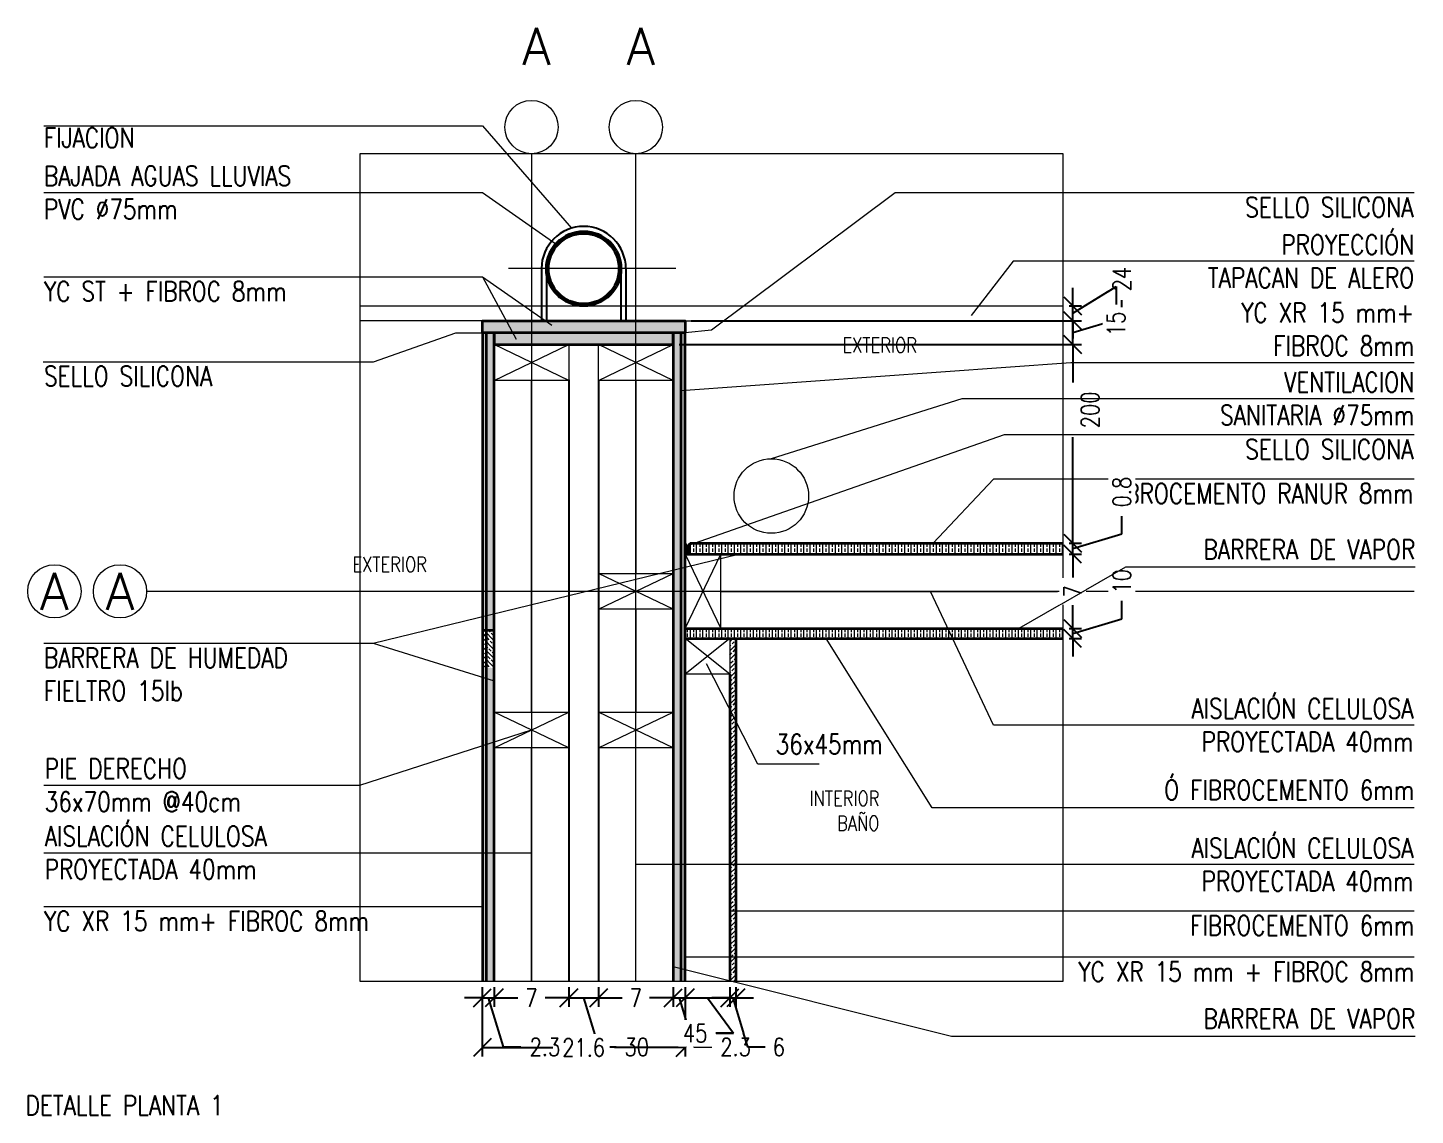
# Model space of a CAD drawing. Header units: metres. Extents: x -2 to 612, y -64 to 156.
# Drawn here: x 501.758 to 503.154, y 3.646 to 4.741 of the extents above; entities that cross this region are included whole.
import ezdxf
from ezdxf.enums import TextEntityAlignment as Align

# ---------------------------------------------------------------- set-up
doc = ezdxf.new("R2010")
doc.units = ezdxf.units.M
doc.header["$LTSCALE"] = 5
doc.header["$MEASUREMENT"] = 0
doc.layers.get('0').update_dxf_attribs({"color": 30})
doc.layers.get('DEFPOINTS').update_dxf_attribs({"color": 210})
doc.layers.add('_AUX', color=210, linetype='Continuous', lineweight=18, plot=False)
for name, color, linetype, lineweight in [('A-ANNO-DIMS', 3, 'Continuous', 18), ('A-ANNO-SYMB', 3, 'Continuous', 18), ('A-ANNO-TEXT', 3, 'Continuous', 18), ('A-DETL-PATT', 8, 'Continuous', 18), ('A-ELEV-IDEN', 3, 'Continuous', 18), ('A-ELEV-MBE2', 4, 'Continuous', 25), ('A-SECT-MCUT', 7, 'Continuous', 35), ('A-WALL-PATT', 8, 'Continuous', 18), ('A-WALL-STUD', 3, 'Continuous', 18)]:
    doc.layers.add(name, color=color, linetype=linetype, lineweight=lineweight)
doc.styles.add('E-ROMANS', font='romans.shx', dxfattribs={"width": 0.8})
doc.dimstyles.new('E-0010_TICK_18', dxfattribs={"dimscale": 0.001, "dimtxt": 18, "dimasz": 18, "dimexe": 9, "dimexo": 6, "dimgap": 9, "dimtad": 0, "dimdec": 0, "dimlfac": 1000, "dimzin": 0, "dimdsep": 46, "dimtxsty": 'E-ROMANS', "dimblk": 'OBLIQUE', "dimcen": 9, "dimclrd": 256, "dimclre": 256, "dimclrt": 256, "dimadec": 0, "dimazin": 0, "dimtfac": 1, "dimtdec": 0, "dimtmove": 1, "dimatfit": 3, "dimldrblk": 'OPEN90', "dimfxl": 1, "dimtfill": 1, "dimtolj": 1, "dimtzin": 0, "dimarcsym": 0})
pattern_1 = [(315, (0, 6.9592956), (-0.00449012806, -0.00449012806), []), (315, (-0.002245, 6.9570505), (-0.00449012806, -0.00449012806), [0.003175, -0.0015875])]
pattern_2 = [(270, (0, 7.0363143), (-0.00635, -4e-19), []), (270, (-0.003175, 7.0363143), (-0.00635, -4e-19), [0.003175, -0.0015875])]

# ---------------------------------------------------------------- blocks, each defined once
blk = doc.blocks.new('_Oblique')
at = {"color": 0, "linetype": 'ByBlock', "lineweight": -2}
blk.add_line((-0.5, -0.5), (0.5, 0.5), dxfattribs=at)
blk = doc.blocks.new('*D1042')
at = {"layer": 'A-ANNO-DIMS', "lineweight": -2, "transparency": 16777216}
for p, q in [((502.8591, 4.1461), (502.8591, 4.1641)), ((502.8096, 4.1363), (502.8096, 4.1543)), ((502.806, 4.1363), (502.8186, 4.1363)), ((502.8096, 4.1313), (502.8591, 4.1461)), ((502.8096, 4.1263), (502.8096, 4.1363)), ((502.8096, 4.1263), (502.8096, 4.1363)), ((502.806, 4.1263), (502.8186, 4.1263)), ((502.8096, 4.1263), (502.8096, 4.1083))]:
    blk.add_line(p, q, dxfattribs=at)
at = {"layer": 'DEFPOINTS', "color": 0, "transparency": 16777216}
for p in [(502.8, 4.1363), (502.8096, 4.1363), (502.8, 4.1263)]:
    blk.add_point(p, dxfattribs=at)
at = {"layer": 'A-ANNO-DIMS', "lineweight": -2, "transparency": 16777216, "xscale": 0.018, "yscale": 0.018, "zscale": 0.018}
for p, rotation in [((502.8096, 4.1363), 270), ((502.8096, 4.1263), 90)]:
    blk.add_blockref('_Oblique', p, dxfattribs=dict(at, rotation=rotation))
at = {"layer": 'A-ANNO-DIMS', "transparency": 16777216, "insert": (502.8591, 4.1838), "char_height": 0.018, "attachment_point": 5, "rotation": 90, "style": 'E-ROMANS', "bg_fill": 3, "box_fill_scale": 1.25, "bg_fill_color": 256, "bg_fill_true_color": 13158600, "bg_fill_transparency": 0}
blk.add_mtext('\\A1;10', dxfattribs=at)
blk = doc.blocks.new('_Open90')
at = {"color": 0, "linetype": 'ByBlock', "lineweight": -2}
for p, q in [((0, 0), (-1, 0)), ((-0.5, 0.5), (0, 0)), ((0, 0), (-0.5, -0.5))]:
    blk.add_line(p, q, dxfattribs=at)
blk = doc.blocks.new('*D1043')
at = {"layer": 'A-ANNO-DIMS', "lineweight": -2, "transparency": 16777216}
for p, q in [((502.806, 4.2113), (502.8186, 4.2113)), ((502.8096, 4.2113), (502.8096, 4.1876)), ((502.8096, 4.1363), (502.8096, 4.16)), ((502.806, 4.1363), (502.8186, 4.1363))]:
    blk.add_line(p, q, dxfattribs=at)
at = {"layer": 'DEFPOINTS', "color": 0, "transparency": 16777216}
for p in [(502.8, 4.2113), (502.8096, 4.2113), (502.8, 4.1363)]:
    blk.add_point(p, dxfattribs=at)
at = {"layer": 'A-ANNO-DIMS', "lineweight": -2, "transparency": 16777216, "xscale": 0.018, "yscale": 0.018, "zscale": 0.018}
for p, rotation in [((502.8096, 4.2113), 90), ((502.8096, 4.1363), 270)]:
    blk.add_blockref('_Oblique', p, dxfattribs=dict(at, rotation=rotation))
at = {"layer": 'A-ANNO-DIMS', "transparency": 16777216, "insert": (502.8096, 4.1738), "char_height": 0.018, "attachment_point": 5, "rotation": 90, "style": 'E-ROMANS', "bg_fill": 3, "box_fill_scale": 1.25, "bg_fill_color": 256, "bg_fill_true_color": 13158600, "bg_fill_transparency": 0}
blk.add_mtext('\\A1;7', dxfattribs=at)
blk = doc.blocks.new('*D1044')
at = {"layer": 'A-ANNO-DIMS', "lineweight": -2, "transparency": 16777216}
for p, q in [((502.8591, 4.2316), (502.8591, 4.2496)), ((502.8096, 4.2223), (502.8096, 4.2403)), ((502.806, 4.2223), (502.8186, 4.2223)), ((502.8096, 4.2168), (502.8591, 4.2316)), ((502.8096, 4.2113), (502.8096, 4.2223)), ((502.8096, 4.2113), (502.8096, 4.2223)), ((502.806, 4.2113), (502.8186, 4.2113)), ((502.8096, 4.2113), (502.8096, 4.1933))]:
    blk.add_line(p, q, dxfattribs=at)
at = {"layer": 'DEFPOINTS', "color": 0, "transparency": 16777216}
for p in [(502.8, 4.2223), (502.8096, 4.2223), (502.8, 4.2113)]:
    blk.add_point(p, dxfattribs=at)
at = {"layer": 'A-ANNO-DIMS', "lineweight": -2, "transparency": 16777216, "xscale": 0.018, "yscale": 0.018, "zscale": 0.018}
for p, rotation in [((502.8096, 4.2223), 270), ((502.8096, 4.2113), 90)]:
    blk.add_blockref('_Oblique', p, dxfattribs=dict(at, rotation=rotation))
at = {"layer": 'A-ANNO-DIMS', "transparency": 16777216, "insert": (502.8591, 4.2737), "char_height": 0.018, "attachment_point": 5, "rotation": 90, "style": 'E-ROMANS', "bg_fill": 3, "box_fill_scale": 1.25, "bg_fill_color": 256, "bg_fill_true_color": 13158600, "bg_fill_transparency": 0}
blk.add_mtext('\\A1;0.8', dxfattribs=at)
blk = doc.blocks.new('*D1045')
at = {"layer": 'A-ANNO-DIMS', "lineweight": -2, "transparency": 16777216}
for p, q in [((502.4134, 4.4223), (502.8186, 4.4223)), ((502.8096, 4.4223), (502.8096, 4.3841)), ((502.8096, 4.2223), (502.8096, 4.329)), ((502.806, 4.2223), (502.8186, 4.2223))]:
    blk.add_line(p, q, dxfattribs=at)
at = {"layer": 'DEFPOINTS', "color": 0, "transparency": 16777216}
for p in [(502.4074, 4.4223), (502.8096, 4.4223), (502.8, 4.2223)]:
    blk.add_point(p, dxfattribs=at)
at = {"layer": 'A-ANNO-DIMS', "lineweight": -2, "transparency": 16777216, "xscale": 0.018, "yscale": 0.018, "zscale": 0.018}
for p, rotation in [((502.8096, 4.4223), 90), ((502.8096, 4.2223), 270)]:
    blk.add_blockref('_Oblique', p, dxfattribs=dict(at, rotation=rotation))
at = {"layer": 'A-ANNO-DIMS', "transparency": 16777216, "insert": (502.8271, 4.3565), "char_height": 0.018, "attachment_point": 5, "rotation": 90, "style": 'E-ROMANS', "bg_fill": 3, "box_fill_scale": 1.25, "bg_fill_color": 256, "bg_fill_true_color": 13158600, "bg_fill_transparency": 0}
blk.add_mtext('\\A1;200', dxfattribs=at)
blk = doc.blocks.new('*D66')
at = {"layer": 'A-ANNO-DIMS', "lineweight": -2, "transparency": 16777216}
for p, q in [((502.8591, 4.4491), (502.8591, 4.4671)), ((502.4254, 4.4463), (502.8186, 4.4463)), ((502.8096, 4.4343), (502.8591, 4.4491)), ((502.8096, 4.4223), (502.8096, 4.4463)), ((502.4134, 4.4223), (502.8186, 4.4223))]:
    blk.add_line(p, q, dxfattribs=at)
at = {"layer": 'DEFPOINTS', "color": 0, "transparency": 16777216}
for p in [(502.4194, 4.4463), (502.8096, 4.4463), (502.4074, 4.4223)]:
    blk.add_point(p, dxfattribs=at)
at = {"layer": 'A-ANNO-DIMS', "lineweight": -2, "transparency": 16777216, "xscale": 0.018, "yscale": 0.018, "zscale": 0.018}
for p, rotation in [((502.8096, 4.4463), 90), ((502.8096, 4.4223), 270)]:
    blk.add_blockref('_Oblique', p, dxfattribs=dict(at, rotation=rotation))
at = {"layer": 'A-ANNO-DIMS', "transparency": 16777216, "insert": (502.8591, 4.4881), "char_height": 0.018, "attachment_point": 5, "rotation": 90, "style": 'E-ROMANS', "bg_fill": 3, "box_fill_scale": 1.25, "bg_fill_color": 256, "bg_fill_true_color": 13158600, "bg_fill_transparency": 0}
blk.add_mtext('\\A1;24', dxfattribs=at)
blk = doc.blocks.new('*D1046')
at = {"layer": 'A-ANNO-DIMS', "lineweight": -2, "transparency": 16777216}
for p, q in [((502.8096, 4.4538), (502.8533, 4.4808)), ((502.8096, 4.4613), (502.8096, 4.4793)), ((502.8533, 4.4808), (502.8533, 4.4628)), ((502.806, 4.4613), (502.8186, 4.4613)), ((502.8096, 4.4463), (502.8096, 4.4613)), ((502.8096, 4.4463), (502.8096, 4.4613)), ((502.4254, 4.4463), (502.8186, 4.4463)), ((502.8096, 4.4463), (502.8096, 4.4283))]:
    blk.add_line(p, q, dxfattribs=at)
at = {"layer": 'DEFPOINTS', "color": 0, "transparency": 16777216}
for p in [(502.8, 4.4613), (502.8096, 4.4613), (502.4194, 4.4463)]:
    blk.add_point(p, dxfattribs=at)
at = {"layer": 'A-ANNO-DIMS', "lineweight": -2, "transparency": 16777216, "xscale": 0.018, "yscale": 0.018, "zscale": 0.018}
for p, rotation in [((502.8096, 4.4613), 270), ((502.8096, 4.4463), 90)]:
    blk.add_blockref('_Oblique', p, dxfattribs=dict(at, rotation=rotation))
at = {"layer": 'A-ANNO-DIMS', "transparency": 16777216, "insert": (502.8533, 4.4431), "char_height": 0.018, "attachment_point": 5, "rotation": 90, "style": 'E-ROMANS', "bg_fill": 3, "box_fill_scale": 1.25, "bg_fill_color": 256, "bg_fill_true_color": 13158600, "bg_fill_transparency": 0}
blk.add_mtext('\\A1;15', dxfattribs=at)
blk = doc.blocks.new('*D67')
at = {"layer": 'A-ANNO-DIMS', "lineweight": -2, "transparency": 16777216}
for p, q in [((502.2153, 3.7752), (502.2153, 3.7555)), ((502.2273, 3.7752), (502.2273, 3.7555)), ((502.2153, 3.7645), (502.1973, 3.7645)), ((502.2153, 3.7645), (502.2273, 3.7645)), ((502.2153, 3.7645), (502.2273, 3.7645)), ((502.2213, 3.7645), (502.2362, 3.715)), ((502.2273, 3.7645), (502.2453, 3.7645)), ((502.2362, 3.715), (502.2542, 3.715))]:
    blk.add_line(p, q, dxfattribs=at)
at = {"layer": 'DEFPOINTS', "color": 0, "transparency": 16777216}
for p in [(502.2153, 3.7812), (502.2273, 3.7812), (502.2273, 3.7645)]:
    blk.add_point(p, dxfattribs=at)
at = {"layer": 'A-ANNO-DIMS', "lineweight": -2, "transparency": 16777216, "xscale": 0.018, "yscale": 0.018, "zscale": 0.018}
blk.add_blockref('_Oblique', (502.2153, 3.7645), dxfattribs=at)
at = {"layer": 'A-ANNO-DIMS', "lineweight": -2, "transparency": 16777216, "xscale": 0.018, "yscale": 0.018, "zscale": 0.018, "rotation": 180}
blk.add_blockref('_Oblique', (502.2273, 3.7645), dxfattribs=at)
at = {"layer": 'A-ANNO-DIMS', "transparency": 16777216, "insert": (502.2783, 3.715), "char_height": 0.018, "attachment_point": 5, "style": 'E-ROMANS', "bg_fill": 3, "box_fill_scale": 1.25, "bg_fill_color": 256, "bg_fill_true_color": 13158600, "bg_fill_transparency": 0}
blk.add_mtext('\\A1;2.3', dxfattribs=at)
blk = doc.blocks.new('*D1047')
at = {"layer": 'A-ANNO-DIMS', "lineweight": -2, "transparency": 16777216}
for p, q in [((502.2273, 3.7752), (502.2273, 3.7555)), ((502.3023, 3.7752), (502.3023, 3.7555)), ((502.2273, 3.7645), (502.251, 3.7645)), ((502.3023, 3.7645), (502.2786, 3.7645))]:
    blk.add_line(p, q, dxfattribs=at)
at = {"layer": 'DEFPOINTS', "color": 0, "transparency": 16777216}
for p in [(502.2273, 3.7812), (502.3023, 3.7812), (502.3023, 3.7645)]:
    blk.add_point(p, dxfattribs=at)
at = {"layer": 'A-ANNO-DIMS', "lineweight": -2, "transparency": 16777216, "xscale": 0.018, "yscale": 0.018, "zscale": 0.018, "rotation": 180}
blk.add_blockref('_Oblique', (502.2273, 3.7645), dxfattribs=at)
at = {"layer": 'A-ANNO-DIMS', "lineweight": -2, "transparency": 16777216, "xscale": 0.018, "yscale": 0.018, "zscale": 0.018}
blk.add_blockref('_Oblique', (502.3023, 3.7645), dxfattribs=at)
at = {"layer": 'A-ANNO-DIMS', "transparency": 16777216, "insert": (502.2648, 3.7645), "char_height": 0.018, "attachment_point": 5, "style": 'E-ROMANS', "bg_fill": 3, "box_fill_scale": 1.25, "bg_fill_color": 256, "bg_fill_true_color": 13158600, "bg_fill_transparency": 0}
blk.add_mtext('\\A1;7', dxfattribs=at)
blk = doc.blocks.new('*D1048')
at = {"layer": 'A-ANNO-DIMS', "lineweight": -2, "transparency": 16777216}
for p, q in [((502.3023, 3.7752), (502.3023, 3.7555)), ((502.3324, 3.7752), (502.3324, 3.7555)), ((502.3023, 3.7645), (502.3324, 3.7645)), ((502.3173, 3.7645), (502.3322, 3.715)), ((502.3322, 3.715), (502.3502, 3.715))]:
    blk.add_line(p, q, dxfattribs=at)
at = {"layer": 'DEFPOINTS', "color": 0, "transparency": 16777216}
for p in [(502.3023, 3.7812), (502.3324, 3.7812), (502.3324, 3.7645)]:
    blk.add_point(p, dxfattribs=at)
at = {"layer": 'A-ANNO-DIMS', "lineweight": -2, "transparency": 16777216, "xscale": 0.018, "yscale": 0.018, "zscale": 0.018, "rotation": 180}
blk.add_blockref('_Oblique', (502.3023, 3.7645), dxfattribs=at)
at = {"layer": 'A-ANNO-DIMS', "lineweight": -2, "transparency": 16777216, "xscale": 0.018, "yscale": 0.018, "zscale": 0.018}
blk.add_blockref('_Oblique', (502.3324, 3.7645), dxfattribs=at)
at = {"layer": 'A-ANNO-DIMS', "transparency": 16777216, "insert": (502.3708, 3.715), "char_height": 0.018, "attachment_point": 5, "style": 'E-ROMANS', "bg_fill": 3, "box_fill_scale": 1.25, "bg_fill_color": 256, "bg_fill_true_color": 13158600, "bg_fill_transparency": 0}
blk.add_mtext('\\A1;30', dxfattribs=at)
blk = doc.blocks.new('*D68')
at = {"layer": 'A-ANNO-DIMS', "lineweight": -2, "transparency": 16777216}
for p, q in [((502.3324, 3.7752), (502.3324, 3.7555)), ((502.4074, 3.7752), (502.4074, 3.7555)), ((502.3324, 3.7645), (502.3561, 3.7645)), ((502.4074, 3.7645), (502.3837, 3.7645))]:
    blk.add_line(p, q, dxfattribs=at)
at = {"layer": 'DEFPOINTS', "color": 0, "transparency": 16777216}
for p in [(502.3324, 3.7812), (502.4074, 3.7812), (502.4074, 3.7645)]:
    blk.add_point(p, dxfattribs=at)
at = {"layer": 'A-ANNO-DIMS', "lineweight": -2, "transparency": 16777216, "xscale": 0.018, "yscale": 0.018, "zscale": 0.018, "rotation": 180}
blk.add_blockref('_Oblique', (502.3324, 3.7645), dxfattribs=at)
at = {"layer": 'A-ANNO-DIMS', "lineweight": -2, "transparency": 16777216, "xscale": 0.018, "yscale": 0.018, "zscale": 0.018}
blk.add_blockref('_Oblique', (502.4074, 3.7645), dxfattribs=at)
at = {"layer": 'A-ANNO-DIMS', "transparency": 16777216, "insert": (502.3699, 3.7645), "char_height": 0.018, "attachment_point": 5, "style": 'E-ROMANS', "bg_fill": 3, "box_fill_scale": 1.25, "bg_fill_color": 256, "bg_fill_true_color": 13158600, "bg_fill_transparency": 0}
blk.add_mtext('\\A1;7', dxfattribs=at)
blk = doc.blocks.new('*D69')
at = {"layer": 'A-ANNO-DIMS', "lineweight": -2, "transparency": 16777216}
for p, q in [((502.4074, 3.7752), (502.4074, 3.7555)), ((502.4194, 3.7752), (502.4194, 3.7555)), ((502.4074, 3.7645), (502.3894, 3.7645)), ((502.4074, 3.7645), (502.4194, 3.7645)), ((502.4074, 3.7645), (502.4194, 3.7645)), ((502.4134, 3.7645), (502.4282, 3.715)), ((502.4194, 3.7645), (502.4374, 3.7645)), ((502.4282, 3.715), (502.4462, 3.715))]:
    blk.add_line(p, q, dxfattribs=at)
at = {"layer": 'DEFPOINTS', "color": 0, "transparency": 16777216}
for p in [(502.4074, 3.7812), (502.4194, 3.7812), (502.4194, 3.7645)]:
    blk.add_point(p, dxfattribs=at)
at = {"layer": 'A-ANNO-DIMS', "lineweight": -2, "transparency": 16777216, "xscale": 0.018, "yscale": 0.018, "zscale": 0.018}
blk.add_blockref('_Oblique', (502.4074, 3.7645), dxfattribs=at)
at = {"layer": 'A-ANNO-DIMS', "lineweight": -2, "transparency": 16777216, "xscale": 0.018, "yscale": 0.018, "zscale": 0.018, "rotation": 180}
blk.add_blockref('_Oblique', (502.4194, 3.7645), dxfattribs=at)
at = {"layer": 'A-ANNO-DIMS', "transparency": 16777216, "insert": (502.4703, 3.715), "char_height": 0.018, "attachment_point": 5, "style": 'E-ROMANS', "bg_fill": 3, "box_fill_scale": 1.25, "bg_fill_color": 256, "bg_fill_true_color": 13158600, "bg_fill_transparency": 0}
blk.add_mtext('\\A1;2.3', dxfattribs=at)
blk = doc.blocks.new('*D70')
at = {"layer": 'A-ANNO-DIMS', "lineweight": -2, "transparency": 16777216}
for p, q in [((502.2153, 3.7752), (502.2153, 3.7054)), ((502.4194, 3.7752), (502.4194, 3.7054)), ((502.2153, 3.7144), (502.2864, 3.7144)), ((502.4194, 3.7144), (502.3483, 3.7144))]:
    blk.add_line(p, q, dxfattribs=at)
at = {"layer": 'DEFPOINTS', "color": 0, "transparency": 16777216}
for p in [(502.2153, 3.7812), (502.4194, 3.7812), (502.4194, 3.7144)]:
    blk.add_point(p, dxfattribs=at)
at = {"layer": 'A-ANNO-DIMS', "lineweight": -2, "transparency": 16777216, "xscale": 0.018, "yscale": 0.018, "zscale": 0.018, "rotation": 180}
blk.add_blockref('_Oblique', (502.2153, 3.7144), dxfattribs=at)
at = {"layer": 'A-ANNO-DIMS', "lineweight": -2, "transparency": 16777216, "xscale": 0.018, "yscale": 0.018, "zscale": 0.018}
blk.add_blockref('_Oblique', (502.4194, 3.7144), dxfattribs=at)
at = {"layer": 'A-ANNO-DIMS', "transparency": 16777216, "insert": (502.3173, 3.7144), "char_height": 0.018, "attachment_point": 5, "style": 'E-ROMANS', "bg_fill": 3, "box_fill_scale": 1.25, "bg_fill_color": 256, "bg_fill_true_color": 13158600, "bg_fill_transparency": 0}
blk.add_mtext('\\A1;21.6', dxfattribs=at)
blk = doc.blocks.new('*D71')
at = {"layer": 'A-ANNO-DIMS', "lineweight": -2, "transparency": 16777216}
for p, q in [((502.4194, 3.7752), (502.4194, 3.7555)), ((502.4644, 3.7752), (502.4644, 3.7555)), ((502.4194, 3.7645), (502.4644, 3.7645)), ((502.4419, 3.7645), (502.4682, 3.7288)), ((502.4682, 3.7288), (502.4502, 3.7288))]:
    blk.add_line(p, q, dxfattribs=at)
at = {"layer": 'DEFPOINTS', "color": 0, "transparency": 16777216}
for p in [(502.4194, 3.7812), (502.4644, 3.7812), (502.4644, 3.7645)]:
    blk.add_point(p, dxfattribs=at)
at = {"layer": 'A-ANNO-DIMS', "lineweight": -2, "transparency": 16777216, "xscale": 0.018, "yscale": 0.018, "zscale": 0.018, "rotation": 180}
blk.add_blockref('_Oblique', (502.4194, 3.7645), dxfattribs=at)
at = {"layer": 'A-ANNO-DIMS', "lineweight": -2, "transparency": 16777216, "xscale": 0.018, "yscale": 0.018, "zscale": 0.018}
blk.add_blockref('_Oblique', (502.4644, 3.7645), dxfattribs=at)
at = {"layer": 'A-ANNO-DIMS', "transparency": 16777216, "insert": (502.4296, 3.7288), "char_height": 0.018, "attachment_point": 5, "style": 'E-ROMANS', "bg_fill": 3, "box_fill_scale": 1.25, "bg_fill_color": 256, "bg_fill_true_color": 13158600, "bg_fill_transparency": 0}
blk.add_mtext('\\A1;45', dxfattribs=at)
blk = doc.blocks.new('*D72')
at = {"layer": 'A-ANNO-DIMS', "lineweight": -2, "transparency": 16777216}
for p, q in [((502.4644, 3.7752), (502.4644, 3.7555)), ((502.4704, 3.7752), (502.4704, 3.7555)), ((502.4644, 3.7645), (502.4464, 3.7645)), ((502.4644, 3.7645), (502.4704, 3.7645)), ((502.4644, 3.7645), (502.4704, 3.7645)), ((502.4674, 3.7645), (502.4822, 3.715)), ((502.4704, 3.7645), (502.4884, 3.7645)), ((502.4822, 3.715), (502.5002, 3.715))]:
    blk.add_line(p, q, dxfattribs=at)
at = {"layer": 'DEFPOINTS', "color": 0, "transparency": 16777216}
for p in [(502.4644, 3.7812), (502.4704, 3.7812), (502.4704, 3.7645)]:
    blk.add_point(p, dxfattribs=at)
at = {"layer": 'A-ANNO-DIMS', "lineweight": -2, "transparency": 16777216, "xscale": 0.018, "yscale": 0.018, "zscale": 0.018}
blk.add_blockref('_Oblique', (502.4644, 3.7645), dxfattribs=at)
at = {"layer": 'A-ANNO-DIMS', "lineweight": -2, "transparency": 16777216, "xscale": 0.018, "yscale": 0.018, "zscale": 0.018, "rotation": 180}
blk.add_blockref('_Oblique', (502.4704, 3.7645), dxfattribs=at)
at = {"layer": 'A-ANNO-DIMS', "transparency": 16777216, "insert": (502.5137, 3.715), "char_height": 0.018, "attachment_point": 5, "style": 'E-ROMANS', "bg_fill": 3, "box_fill_scale": 1.25, "bg_fill_color": 256, "bg_fill_true_color": 13158600, "bg_fill_transparency": 0}
blk.add_mtext('\\A1;6', dxfattribs=at)

msp = doc.modelspace()

# ---------------------------------------------------------------- hatches: boundary and pattern name
at = {"layer": 'A-DETL-PATT'}
h = msp.add_hatch(dxfattribs=at)
h.set_pattern_fill('BRASS', color=256, scale=0.001, angle=45, style=0)
h.set_pattern_definition(pattern_1)
h.paths.add_polyline_path([(502.41935, 3.78117), (502.40735, 3.78117), (502.40735, 4.09676), (502.41935, 4.09676)])
h.paths.add_polyline_path([(502.41935, 4.09676), (502.40735, 4.09676), (502.40735, 4.37226), (502.40735, 4.37226), (502.40735, 4.42226), (502.40735, 4.43426), (502.41935, 4.43426)])
h.paths.add_polyline_path([(502.40735, 4.42226), (502.36985, 4.42226), (502.36985, 4.43426), (502.40735, 4.43426)])
h.paths.add_polyline_path([(502.36985, 4.42226), (502.26481, 4.42226), (502.26481, 4.43426), (502.36985, 4.43426)])
h.paths.add_polyline_path([(502.26481, 4.42226), (502.22731, 4.42226), (502.22731, 4.43426), (502.26481, 4.43426)])
h.paths.add_polyline_path([(502.26481, 4.43426), (502.22731, 4.43426), (502.21531, 4.43426), (502.21531, 4.44626), (502.26481, 4.44626)])
h.paths.add_polyline_path([(502.36985, 4.43426), (502.26481, 4.43426), (502.26481, 4.44626), (502.36985, 4.44626)])
h.paths.add_polyline_path([(502.41935, 4.43426), (502.40735, 4.43426), (502.36985, 4.43426), (502.36985, 4.44626), (502.41935, 4.44626)])
h.paths.add_polyline_path([(502.22731, 4.13426), (502.21531, 4.13426), (502.21531, 4.43426), (502.22731, 4.43426), (502.22731, 4.42226), (502.22731, 4.37226), (502.22731, 4.37226)])
h.paths.add_polyline_path([(502.22731, 3.78117), (502.21531, 3.78117), (502.21531, 4.09676), (502.22731, 4.09676)])
msp.add_hatch(color=256, dxfattribs=at).paths.add_polyline_path([(502.42435, 4.21128), (502.41935, 4.21128), (502.41935, 4.22228, 1), (502.42435, 4.22228)])
h = msp.add_hatch(dxfattribs=at)
h.set_pattern_fill('BRASS', color=256, scale=0.001, angle=90, style=0)
h.set_pattern_definition(pattern_2)
h.paths.add_polyline_path([(502.79996, 4.21128), (502.42435, 4.21128), (502.42435, 4.22228), (502.79996, 4.22228)])
h = msp.add_hatch(dxfattribs=at)
h.set_pattern_fill('BRASS', color=256, scale=0.001, angle=90, style=0)
h.set_pattern_definition(pattern_2)
h.paths.add_polyline_path([(502.79996, 4.12628), (502.41935, 4.12628), (502.41935, 4.13628), (502.79996, 4.13628)])
h = msp.add_hatch(dxfattribs=at)
h.set_pattern_fill('BRASS', color=256, scale=0.001, angle=45, style=0)
h.set_pattern_definition(pattern_1)
h.paths.add_polyline_path([(502.22731, 4.09676), (502.21531, 4.09676), (502.21531, 4.13426), (502.22731, 4.13426)])
h = msp.add_hatch(dxfattribs=at)
h.set_pattern_fill('BRASS', color=256, scale=0.001, angle=45, style=0)
h.set_pattern_definition([(45, (0, 0), (-0.00449012806, 0.00449012806), []), (45, (-0.002245, 0.002245), (-0.00449012806, 0.00449012806), [0.003175, -0.0015875])])
h.paths.add_polyline_path([(502.47035, 4.12628), (502.46435, 4.12628), (502.46435, 4.09028), (502.46435, 4.055), (502.47035, 4.0433)])
h.paths.add_polyline_path([(502.47035, 4.0433), (502.46435, 4.055), (502.46435, 3.89862), (502.47035, 3.89862)])
h.paths.add_polyline_path([(502.47035, 3.89862), (502.46435, 3.89862), (502.46435, 3.85181), (502.47035, 3.85181)])
h.paths.add_polyline_path([(502.47035, 3.85181), (502.46435, 3.85181), (502.46435, 3.80539), (502.47035, 3.80539)])
h.paths.add_polyline_path([(502.47035, 3.80539), (502.46435, 3.80539), (502.46435, 3.78117), (502.47035, 3.78117)])

# ---------------------------------------------------------------- linework, layer by layer
at = {"layer": '_AUX'}
msp.add_lwpolyline([(502.09188, 3.78117), (502.79996, 3.78117), (502.79996, 4.61451), (502.09188, 4.61451)], close=True, dxfattribs=at)
msp.add_lwpolyline([(502.41, 4.49876), (502.24148, 4.49876)], dxfattribs=at)
at = {"layer": 'A-ANNO-SYMB', "ltscale": 10}
for p, q in [((502.26481, 4.61451), (502.26481, 3.78117)), ((502.36985, 3.78117), (502.36985, 4.61451)), ((503.15333, 4.17378), (501.87736, 4.17378))]:
    msp.add_line(p, q, dxfattribs=at)
at = {"layer": 'A-ANNO-SYMB'}
msp.add_lwpolyline([(502.41935, 4.12628), (502.46435, 4.12628), (502.46435, 4.09028), (502.41935, 4.09028)], close=True, dxfattribs=at)
for points in [[(502.46435, 4.12628), (502.41935, 4.09028)], [(502.46435, 4.09028), (502.41935, 4.12628)]]:
    msp.add_lwpolyline(points, dxfattribs=at)
for centre in [(502.26481, 4.64133), (502.36985, 4.64133), (501.7845, 4.17378), (501.85055, 4.17378)]:
    msp.add_circle(centre, 0.02682, dxfattribs=at)
at = {"layer": 'A-ANNO-TEXT'}
msp.add_line((502.10551, 4.12147), (502.22731, 4.08357), dxfattribs=at)
for points in [[(501.77395, 4.64259), (502.09188, 4.64259), (502.21531, 4.64259)], [(502.21531, 4.64259), (502.30505, 4.53944)], [(501.77395, 4.57538), (502.09188, 4.57538), (502.21531, 4.57538)], [(502.21531, 4.57538), (502.28946, 4.52385)], [(503.15333, 4.57494), (502.80771, 4.57494), (502.631, 4.57494)], [(502.7497, 4.50621), (502.70752, 4.45146)], [(503.15333, 4.50621), (502.80771, 4.50621), (502.7497, 4.50621)], [(501.77395, 4.49046), (502.09188, 4.49046), (502.21531, 4.49046)], [(502.21531, 4.49046), (502.2492, 4.42782)], [(502.21531, 4.49046), (502.28532, 4.44181)], [(502.10576, 4.40499), (502.18852, 4.43426), (502.21531, 4.43426)], [(501.77326, 4.40499), (501.82696, 4.40499), (502.10576, 4.40499)], [(503.15333, 4.40376), (502.80771, 4.40376), (502.41507, 4.3758)], [(502.74058, 4.33123), (502.42186, 4.21978)], [(503.15333, 4.33123), (502.80771, 4.33123), (502.74058, 4.33123)], [(502.73005, 4.28675), (502.66905, 4.22228)], [(503.15333, 4.28675), (502.80771, 4.28675), (502.73005, 4.28675)], [(502.73005, 4.03909), (502.66638, 4.17378)], [(501.77395, 4.12147), (502.09188, 4.12147), (502.10551, 4.12147)], [(502.66803, 3.95595), (502.56147, 4.12628)], [(502.55444, 3.99981), (502.49267, 3.99981), (502.44088, 4.10073)], [(503.15333, 4.03909), (502.80771, 4.03909), (502.73005, 4.03909)], [(501.77395, 3.97867), (502.09188, 3.97867), (502.26481, 4.03429)], [(503.15333, 3.95595), (502.80771, 3.95595), (502.66803, 3.95595)], [(501.77395, 3.91055), (502.09188, 3.91055), (502.26481, 3.91055)], [(503.15333, 3.89862), (502.80771, 3.89862), (502.36985, 3.89862)], [(501.77395, 3.85638), (502.09188, 3.85638), (502.21531, 3.85638)], [(503.15333, 3.85181), (502.80771, 3.85181), (502.46435, 3.85181)], [(503.15333, 3.80539), (502.80771, 3.80539), (502.41935, 3.80539)], [(503.15446, 3.72565), (502.82716, 3.72565), (502.68748, 3.72565)]]:
    msp.add_lwpolyline(points, dxfattribs=at)
at = {"layer": 'A-ELEV-IDEN', "ltscale": 10}
for points in [[(502.09188, 4.46126), (502.79996, 4.46126)], [(502.21531, 4.44626), (502.09188, 4.44626)], [(502.41935, 4.44626), (502.79996, 4.44626)]]:
    msp.add_lwpolyline(points, dxfattribs=at)
at = {"layer": 'A-ELEV-MBE2'}
for p, q in [((502.30231, 4.38676), (502.30231, 3.78117)), ((502.33235, 4.38677), (502.33235, 3.78117)), ((502.33235, 4.38676), (502.33235, 3.78117))]:
    msp.add_line(p, q, dxfattribs=at)
for points in [[(502.27483, 4.49876), (502.27483, 4.44626)], [(502.27983, 4.49876), (502.27983, 4.44626)], [(502.35483, 4.49876), (502.35483, 4.44626)], [(502.35983, 4.49876), (502.35983, 4.44626)]]:
    msp.add_lwpolyline(points, dxfattribs=at)
msp.add_arc((502.31733, 4.49876), 0.0425, 0, 180, dxfattribs=at)
at = {"layer": 'A-SECT-MCUT'}
for p, q in [((502.22731, 4.43426), (502.21531, 4.43426)), ((502.21531, 4.43426), (502.21531, 3.78117)), ((502.21931, 4.43426), (502.21931, 3.78117)), ((502.22731, 3.78117), (502.22731, 4.43426)), ((502.40735, 4.43426), (502.22731, 4.43426)), ((502.22731, 4.43426), (502.22731, 4.42226)), ((502.41935, 4.43426), (502.40735, 4.43426)), ((502.40735, 4.43426), (502.40735, 3.78117)), ((502.40735, 4.42226), (502.40735, 4.43426)), ((502.41535, 3.78117), (502.41535, 4.43426)), ((502.41935, 3.78117), (502.41935, 4.43426)), ((502.22731, 4.42226), (502.40735, 4.42226))]:
    msp.add_line(p, q, dxfattribs=at)
for points in [[(502.21531, 4.43426), (502.21531, 4.44626), (502.41935, 4.44626), (502.41935, 4.43426)], [(502.42435, 4.21128), (502.42435, 4.22228)], [(502.42435, 4.22228), (502.79996, 4.22228)], [(502.41935, 4.21128), (502.79996, 4.21128)], [(502.41935, 4.13628), (502.79996, 4.13628)], [(502.22731, 4.13426), (502.21531, 4.13426)], [(502.41935, 4.12628), (502.79996, 4.12628)]]:
    msp.add_lwpolyline(points, dxfattribs=at)
for radius in [0.0375, 0.0355]:
    msp.add_circle((502.31733, 4.49876), radius, dxfattribs=at)
at = {"layer": 'A-WALL-PATT', "ltscale": 0.1}
for p, q in [((502.26481, 4.05229), (502.26481, 4.38626)), ((502.36985, 4.38626), (502.36985, 4.19178)), ((502.45535, 4.17378), (502.79435, 4.17378)), ((502.36985, 4.15578), (502.36985, 4.05229)), ((502.26481, 3.78117), (502.26481, 4.01629)), ((502.36985, 3.78117), (502.36985, 4.01629))]:
    msp.add_line(p, q, dxfattribs=at)
at = {"layer": 'A-WALL-STUD'}
for p, q in [((502.30231, 4.38626), (502.22731, 4.42226)), ((502.22731, 4.38626), (502.30231, 4.42226)), ((502.40735, 4.15578), (502.33235, 4.19178)), ((502.33235, 4.15578), (502.40735, 4.19178)), ((502.30231, 4.01629), (502.22731, 4.05229)), ((502.22731, 4.01629), (502.30231, 4.05229)), ((502.40735, 4.01629), (502.33235, 4.05229)), ((502.33235, 4.01629), (502.40735, 4.05229))]:
    msp.add_line(p, q, dxfattribs=at)
for points in [[(502.30231, 4.38626), (502.22731, 4.38626), (502.22731, 4.42226), (502.30231, 4.42226)], [(502.40735, 4.15578), (502.33235, 4.15578), (502.33235, 4.19178), (502.40735, 4.19178)], [(502.30231, 4.01629), (502.22731, 4.01629), (502.22731, 4.05229), (502.30231, 4.05229)], [(502.40735, 4.01629), (502.33235, 4.01629), (502.33235, 4.05229), (502.40735, 4.05229)]]:
    msp.add_lwpolyline(points, close=True, dxfattribs=at)

# ---------------------------------------------------------------- texts
at = {"layer": 'A-ANNO-TEXT', "style": 'E-ROMANS'}
for s, insert, char_height, attachment_point in [('FIJACION', (501.77395, 4.64058), 0.02, 1), ('BAJADA AGUAS LLUVIAS\\PPVC %%C75mm', (501.77395, 4.57538), 0.02, 4), ('SELLO SILICONA', (503.15258, 4.56051), 0.02, 6), ('PROYECCIÓN\\PTAPACAN DE ALERO', (503.15333, 4.50621), 0.02, 6), ('YC ST + FIBROC 8mm', (501.77395, 4.48589), 0.02, 1), ('YC XR 15 mm+\\PFIBROC 8mm', (503.15333, 4.4644), 0.02, 3), ('EXTERIOR', (502.65287, 4.42925), 0.015, 3), ('SELLO SILICONA', (501.774, 4.39056), 0.02, 4), ('VENTILACION \\PSANITARIA %%C75mm', (503.15333, 4.3678), 0.02, 6), ('SELLO SILICONA', (503.15258, 4.3168), 0.02, 6), ('FIBROCEMENTO RANUR 8mm', (503.15258, 4.27232), 0.02, 6), ('BARRERA DE VAPOR', (503.15446, 4.22604), 0.02, 3), ('EXTERIOR', (502.15958, 4.20845), 0.015, 3), ('BARRERA DE HUMEDAD\\PFIELTRO 15lb', (501.77395, 4.1169), 0.02, 1), ('AISLACIÓN CELULOSA\\PPROYECTADA 40mm', (503.15258, 4.03909), 0.02, 6), ('36x45mm', (502.6182, 4.02998), 0.02, 3), ('PIE DERECHO\\P36x70mm @40cm', (501.7747, 3.97867), 0.02, 4), ('Ó FIBROCEMENTO 6mm', (503.15333, 3.98375), 0.02, 3), ('INTERIOR\\PBAÑO', (502.6151, 3.97278), 0.015, 3), ('AISLACIÓN CELULOSA\\PPROYECTADA 40mm', (501.7747, 3.91055), 0.02, 4), ('AISLACIÓN CELULOSA\\PPROYECTADA 40mm', (503.15258, 3.89862), 0.02, 6), ('YC XR 15 mm+ FIBROC 8mm', (501.77395, 3.85181), 0.02, 1), ('FIBROCEMENTO 6mm', (503.15333, 3.84724), 0.02, 3), ('YC XR 15 mm + FIBROC 8mm', (503.15333, 3.80082), 0.02, 3), ('BARRERA DE VAPOR', (503.15446, 3.75344), 0.02, 3), ('DETALLE PLANTA 1', (501.75539, 3.65622), 0.02, 4)]:
    msp.add_mtext(s, dxfattribs=dict(at, insert=insert, char_height=char_height, attachment_point=attachment_point))
for p in [(502.26987, 4.72258), (502.37491, 4.72258), (501.7845, 4.17378), (501.85055, 4.17378)]:
    msp.add_attdef('A', text='0.00', height=0.0375, dxfattribs=at).set_placement(p, align=Align.MIDDLE_CENTER)

# ---------------------------------------------------------------- next in the draw order: dimensions: what is measured, and where the dimension line sits
at = {"layer": 'A-ANNO-DIMS'}
dim = msp.add_linear_dim(base=(502.80957, 4.13628), p1=(502.79996, 4.12628), p2=(502.79996, 4.13628), angle=270, dimstyle='E-0010_TICK_18', dxfattribs=at)
dim.commit()
dim.dimension.update_dxf_attribs({"geometry": '*D1042', "text_midpoint": (502.85907, 4.17313)})
dim = msp.add_linear_dim(base=(502.22731, 3.76446), p1=(502.21531, 3.78117), p2=(502.22731, 3.78117), text='2.3', dimstyle='E-0010_TICK_18', dxfattribs=at)
dim.commit()
dim.dimension.update_dxf_attribs({"geometry": '*D67', "text_midpoint": (502.26316, 3.71496)})

# ---------------------------------------------------------------- next in the draw order: dimensions: what is measured, and where the dimension line sits
dim = msp.add_linear_dim(base=(502.80957, 4.21128), p1=(502.79996, 4.13628), p2=(502.79996, 4.21128), angle=270, text='7', dimstyle='E-0010_TICK_18', dxfattribs=at)
dim.commit()
dim.dimension.update_dxf_attribs({"geometry": '*D1043', "text_midpoint": (502.80957, 4.17378)})
dim = msp.add_linear_dim(base=(502.30231, 3.76446), p1=(502.22731, 3.78117), p2=(502.30231, 3.78117), text='7', dimstyle='E-0010_TICK_18', dxfattribs=at)
dim.commit()
dim.dimension.update_dxf_attribs({"geometry": '*D1047', "text_midpoint": (502.26481, 3.76446)})

# ---------------------------------------------------------------- next in the draw order: dimensions: what is measured, and where the dimension line sits
dim = msp.add_linear_dim(base=(502.80957, 4.22228), p1=(502.79996, 4.21128), p2=(502.79996, 4.22228), angle=270, text='0.8', dimstyle='E-0010_TICK_18', dxfattribs=at)
dim.commit()
dim.dimension.update_dxf_attribs({"geometry": '*D1044', "text_midpoint": (502.85907, 4.25863)})
dim = msp.add_linear_dim(base=(502.33235, 3.76446), p1=(502.30231, 3.78117), p2=(502.33235, 3.78117), dimstyle='E-0010_TICK_18', dxfattribs=at)
dim.commit()
dim.dimension.update_dxf_attribs({"geometry": '*D1048', "text_midpoint": (502.35918, 3.71496)})

# ---------------------------------------------------------------- next in the draw order: linework, layer by layer
at = {"layer": 'A-ANNO-TEXT'}
msp.add_line((502.86267, 4.19824), (502.75526, 4.13628), dxfattribs=at)
msp.add_lwpolyline([(503.15446, 4.19824), (502.86267, 4.19824)], dxfattribs=at)

# ---------------------------------------------------------------- next in the draw order: dimensions: what is measured, and where the dimension line sits
at = {"layer": 'A-ANNO-DIMS'}
dim = msp.add_linear_dim(base=(502.80957, 4.42226), p1=(502.79996, 4.22228), p2=(502.40735, 4.42226), angle=270, dimstyle='E-0010_TICK_18', dxfattribs=at)
dim.commit()
dim.dimension.update_dxf_attribs({"geometry": '*D1045', "text_midpoint": (502.82707, 4.35654), "dimtype": 160})
dim = msp.add_linear_dim(base=(502.40735, 3.76446), p1=(502.33235, 3.78117), p2=(502.40735, 3.78117), text='7', dimstyle='E-0010_TICK_18', dxfattribs=at)
dim.commit()
dim.dimension.update_dxf_attribs({"geometry": '*D68', "text_midpoint": (502.36985, 3.76446)})

# ---------------------------------------------------------------- next in the draw order: linework, layer by layer
at = {"layer": 'A-ANNO-SYMB', "ltscale": 0.05}
msp.add_circle((502.50621, 4.26978), 0.0375, dxfattribs=at)
at = {"layer": 'A-ANNO-TEXT'}
msp.add_line((502.10551, 4.12147), (502.47325, 4.21128), dxfattribs=at)
msp.add_lwpolyline([(503.15333, 4.3678), (502.69794, 4.3678), (502.50621, 4.30728)], dxfattribs=at)
at = {"layer": 'A-SECT-MCUT'}
msp.add_arc((502.42185, 4.22228), 0.0025, 180, 0, dxfattribs=at)
at = {"layer": 'A-WALL-STUD'}
for p, q in [((502.41935, 4.21128), (502.45535, 4.13628)), ((502.41935, 4.13628), (502.45535, 4.21128))]:
    msp.add_line(p, q, dxfattribs=at)
msp.add_lwpolyline([(502.41935, 4.21128), (502.41935, 4.13628), (502.45535, 4.13628), (502.45535, 4.21128)], close=True, dxfattribs=at)

# ---------------------------------------------------------------- next in the draw order: dimensions: what is measured, and where the dimension line sits
at = {"layer": 'A-ANNO-DIMS'}
dim = msp.add_linear_dim(base=(502.80957, 4.44626), p1=(502.40735, 4.42226), p2=(502.41935, 4.44626), angle=270, dimstyle='E-0010_TICK_18', dxfattribs=at)
dim.commit()
dim.dimension.update_dxf_attribs({"geometry": '*D66', "text_midpoint": (502.85907, 4.47611)})
dim = msp.add_linear_dim(base=(502.41935, 3.76446), p1=(502.40735, 3.78117), p2=(502.41935, 3.78117), text='2.3', dimstyle='E-0010_TICK_18', dxfattribs=at)
dim.commit()
dim.dimension.update_dxf_attribs({"geometry": '*D69', "text_midpoint": (502.4552, 3.71496)})

# ---------------------------------------------------------------- next in the draw order: linework, layer by layer
at = {"layer": 'A-SECT-MCUT'}
for points in [[(502.47035, 4.12628), (502.47035, 3.78117)], [(502.46435, 4.09028), (502.46435, 3.78117)]]:
    msp.add_lwpolyline(points, dxfattribs=at)
at = {"layer": 'A-WALL-STUD'}
for p, q in [((502.40735, 4.38626), (502.33235, 4.42226)), ((502.33235, 4.38626), (502.40735, 4.42226))]:
    msp.add_line(p, q, dxfattribs=at)
msp.add_lwpolyline([(502.40735, 4.38626), (502.33235, 4.38626), (502.33235, 4.42226), (502.40735, 4.42226)], close=True, dxfattribs=at)

# ---------------------------------------------------------------- next in the draw order: dimensions: what is measured, and where the dimension line sits
at = {"layer": 'A-ANNO-DIMS'}
dim = msp.add_linear_dim(base=(502.80957, 4.46126), p1=(502.41935, 4.44626), p2=(502.79996, 4.46126), angle=270, dimstyle='E-0010_TICK_18', dxfattribs=at)
dim.commit()
dim.dimension.update_dxf_attribs({"geometry": '*D1046', "text_midpoint": (502.85326, 4.45376), "dimtype": 160})
dim = msp.add_linear_dim(base=(502.41935, 3.71438), p1=(502.21531, 3.78117), p2=(502.41935, 3.78117), text='21.6', dimstyle='E-0010_TICK_18', dxfattribs=at)
dim.commit()
dim.dimension.update_dxf_attribs({"geometry": '*D70', "text_midpoint": (502.31733, 3.71438)})

# ---------------------------------------------------------------- next in the draw order: linework, layer by layer
at = {"layer": 'A-ANNO-TEXT'}
msp.add_lwpolyline([(502.631, 4.57494), (502.44615, 4.43672), (502.41935, 4.43426)], dxfattribs=at)

# ---------------------------------------------------------------- next in the draw order: dimensions: what is measured, and where the dimension line sits
at = {"layer": 'A-ANNO-DIMS'}
dim = msp.add_linear_dim(base=(502.46435, 3.76446), p1=(502.41935, 3.78117), p2=(502.46435, 3.78117), angle=180, dimstyle='E-0010_TICK_18', dxfattribs=at)
dim.commit()
dim.dimension.update_dxf_attribs({"geometry": '*D71', "text_midpoint": (502.44123, 3.72881), "dimtype": 160})

# ---------------------------------------------------------------- next in the draw order: dimensions: what is measured, and where the dimension line sits
dim = msp.add_linear_dim(base=(502.47035, 3.76446), p1=(502.46435, 3.78117), p2=(502.47035, 3.78117), angle=180, dimstyle='E-0010_TICK_18', dxfattribs=at)
dim.commit()
dim.dimension.update_dxf_attribs({"geometry": '*D72', "text_midpoint": (502.5092, 3.71496)})

# ---------------------------------------------------------------- next in the draw order: linework, layer by layer
at = {"layer": 'A-ANNO-TEXT'}
msp.add_lwpolyline([(502.68748, 3.72565), (502.40735, 3.79558)], dxfattribs=at)

doc.saveas('drawing.dxf')
